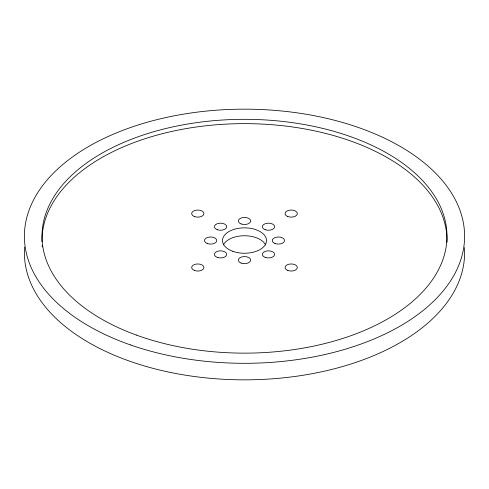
<?xml version="1.0" encoding="UTF-8"?>
<svg xmlns="http://www.w3.org/2000/svg" width="489" height="489" viewBox="0 0 489 489"><rect width="100%" height="100%" fill="white"/><g stroke="black" fill="none" stroke-linecap="round" stroke-linejoin="round"><path stroke-width="0.73" d="M42.305 246.878A202.495 116.908 0 0 1 42.182 245.411M42.017 241.737A202.495 116.908 0 0 1 244.977 123.638A202.495 116.908 0 0 1 446.97 242.293M223.363 244.91A22.011 12.708 0 0 1 244.5 235.747A22.011 12.708 0 0 1 265.637 244.91M464.422 247.575A220.105 127.073 0 0 1 244.066 379.843A220.105 127.073 0 0 1 24.615 247.073M232.905 251.346A22.011 12.708 0 0 0 266.499 240.943A22.011 12.708 0 0 0 234.097 229.347A22.011 12.708 0 0 0 232.905 251.346M265.289 229.757A6.161 3.557 0 0 0 274.629 226.774A6.161 3.557 0 0 0 265.49 223.595A6.161 3.557 0 0 0 265.289 229.757M275.05 243.534A6.161 3.557 0 0 0 284.549 240.722A6.161 3.557 0 0 0 275.588 237.379A6.161 3.557 0 0 0 275.05 243.534M265.289 257.434A6.161 3.557 0 0 0 274.629 254.451A6.161 3.557 0 0 0 265.49 251.267A6.161 3.557 0 0 0 265.289 257.434M241.156 263.106A6.161 3.557 0 0 0 250.655 260.295A6.161 3.557 0 0 0 241.688 256.951A6.161 3.557 0 0 0 241.156 263.106M217.348 257.434A6.161 3.557 0 0 0 226.694 254.451A6.161 3.557 0 0 0 217.55 251.267A6.161 3.557 0 0 0 217.348 257.434M207.257 243.534A6.161 3.557 0 0 0 216.761 240.722A6.161 3.557 0 0 0 207.794 237.379A6.161 3.557 0 0 0 207.257 243.534M217.348 229.757A6.161 3.557 0 0 0 226.694 226.774A6.161 3.557 0 0 0 217.55 223.595A6.161 3.557 0 0 0 217.348 229.757M241.156 223.962A6.161 3.557 0 0 0 250.655 221.156A6.161 3.557 0 0 0 241.688 217.807A6.161 3.557 0 0 0 241.156 223.962M287.832 216.572A6.161 3.557 0 0 0 297.343 213.779A6.161 3.557 0 0 0 288.4 210.417A6.161 3.557 0 0 0 287.832 216.572M194.451 216.572A6.161 3.557 0 0 0 203.962 213.779A6.161 3.557 0 0 0 195.013 210.417A6.161 3.557 0 0 0 194.451 216.572M194.451 270.484A6.161 3.557 0 0 0 203.962 267.691A6.161 3.557 0 0 0 195.013 264.329A6.161 3.557 0 0 0 194.451 270.484M287.832 270.484A6.161 3.557 0 0 0 297.343 267.691A6.161 3.557 0 0 0 288.4 264.329A6.161 3.557 0 0 0 287.832 270.484M130.288 344.861A220.105 127.073 0 0 0 464.55 239.023A220.105 127.073 0 0 0 138.662 124.817A220.105 127.073 0 0 0 130.288 344.861M136.309 335.057A202.495 116.908 0 0 0 446.83 240.918A202.495 116.908 0 0 0 150.355 132.727A202.495 116.908 0 0 0 136.309 335.057"/></g></svg>
